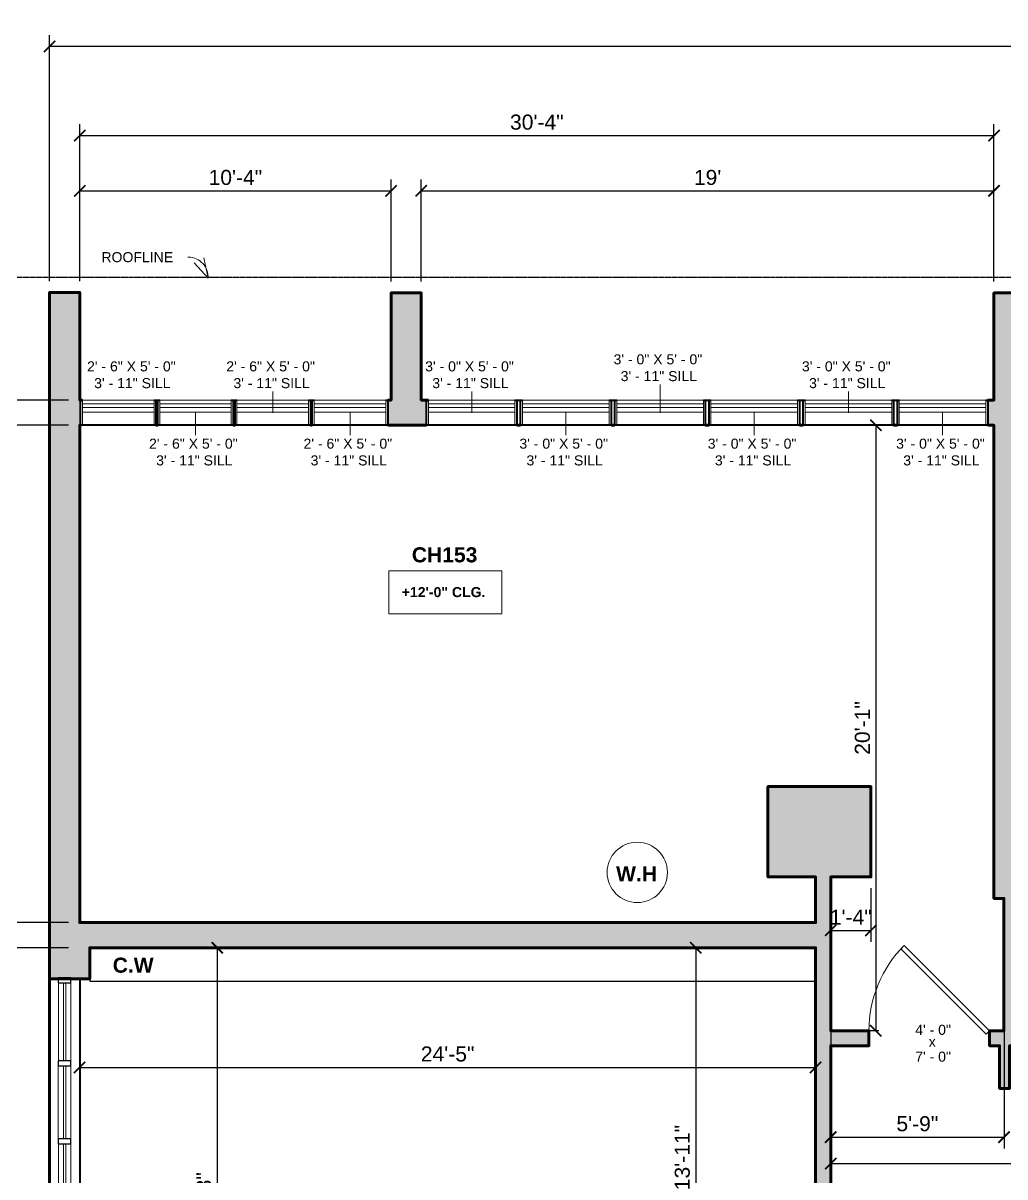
# Model space of a CAD drawing. Header units: inches. Extents: x -2078 to 106214, y -964 to 6385.
# Drawn here: x 25158.2 to 25549.1, y 4255.8 to 4715.1 of the extents above; entities that cross this region are included whole.
import ezdxf

# ---------------------------------------------------------------- set-up
doc = ezdxf.new("R2010")
doc.units = ezdxf.units.IN
doc.header["$MEASUREMENT"] = 0
doc.linetypes.add('HIDDEN2', pattern=[0.1875, 0.125, -0.0625])
for name, color, linetype, lineweight in [('A-ANNO', 2, 'Continuous', 5), ('A-ANNO-DIMS', 1, 'Continuous', 9), ('A-CASE', 4, 'Continuous', 9), ('A-DOOR', 1, 'Continuous', 18), ('A-GENM', 13, 'Continuous', 9), ('A-GLAZ-CURT', 52, 'Continuous', 9), ('A-GLAZ-CWMG', 51, 'Continuous', 9), ('A-HIDDEN', 2, 'HIDDEN2', 18), ('A-WALL', 3, 'Continuous', 40), ('A-WINDOWS', 2, 'Continuous', 18), ('Plumbing Equipment', 7, 'Continuous', 9), ('Q-CASE', 4, 'Continuous', 30)]:
    doc.layers.add(name, color=color, linetype=linetype, lineweight=lineweight)
doc.layers.add('A-HATCH', color=9, linetype='Continuous')
doc.styles.add('Arial_1', font='arial.ttf', dxfattribs={"height": 0.0625})
doc.styles.add('Arial_2', font='arial.ttf', dxfattribs={"height": 3})
doc.styles.add('Arial_B', font='arialbd.ttf', dxfattribs={"height": 4.5})
doc.styles.add('Arial_B_1', font='arialbd.ttf', dxfattribs={"height": 3})
doc.styles.add('JC', font='arial.ttf', dxfattribs={"height": 0.125})
doc.dimstyles.new('JC-DIMS', dxfattribs={"dimtxt": 0.125, "dimasz": 0.09375, "dimexe": 0.09375, "dimexo": 0.09375, "dimgap": 0.046875, "dimtad": 1, "dimdec": 1, "dimzin": 0, "dimdsep": 46, "dimlunit": 4, "dimtxsty": 'JC', "dimblk": 'ARCHTICK', "dimcen": 0.09, "dimclrd": 1, "dimclre": 1, "dimclrt": 256, "dimadec": 0, "dimazin": 0, "dimtfac": 1, "dimtdec": 1, "dimtofl": 0, "dimtmove": 1, "dimatfit": 3, "dimfxl": 1, "dimtolj": 1, "dimtzin": 0, "dimarcsym": 0})

# ---------------------------------------------------------------- blocks, each defined once
blk = doc.blocks.new('JC_DOOR_SINGLE PANEL - SINGLE DOOR-1571241-3RD FL')
at = {"layer": 'A-DOOR', "lineweight": 30}
for p, q in [((-9.94, 36.94), (-11.36, 35.53)), ((24, 3), (-9.94, 36.94)), ((-11.36, 35.53), (22.59, 1.59)), ((22.59, 1.59), (24, 3))]:
    blk.add_line(p, q, dxfattribs=at)
at = {"layer": 'A-DOOR', "lineweight": 9}
blk.add_arc((24, 3), 48, 135, 180, dxfattribs=at)
blk = doc.blocks.new('Instance - Opening - 16_ x 24_-1683236-3RD FL')
at = {"layer": 'A-WINDOWS'}
for p, q in [((-93, -6), (-93, 6)), ((-93, 6), (93, 6)), ((93, 6), (93, -6)), ((93, -6), (-93, -6))]:
    blk.add_line(p, q, dxfattribs=at)
blk = doc.blocks.new('System Panel - Glazed-1581848-3RD FL')
at = {"layer": 'A-GLAZ-CURT', "lineweight": 18}
for p, q in [((15.5, 0.5), (-15.5, 0.5)), ((-15.5, 0.5), (-15.5, -0.5)), ((15.5, -0.5), (15.5, 0.5)), ((-15.5, -0.5), (15.5, -0.5))]:
    blk.add_line(p, q, dxfattribs=at)
blk = doc.blocks.new('System Panel - Glazed-1684012-3RD FL')
at = {"layer": 'A-GLAZ-CURT', "lineweight": 18}
for p, q in [((14.5, 0.5), (-14.5, 0.5)), ((-14.5, 0.5), (-14.5, -0.5)), ((14.5, -0.5), (14.5, 0.5)), ((-14.5, -0.5), (14.5, -0.5))]:
    blk.add_line(p, q, dxfattribs=at)
blk = doc.blocks.new('System Panel - Glazed-1684013-3RD FL')
at = {"layer": 'A-GLAZ-CURT', "lineweight": 18}
for p, q in [((14, 0.5), (-14, 0.5)), ((-14, 0.5), (-14, -0.5)), ((14, -0.5), (14, 0.5)), ((-14, -0.5), (14, -0.5))]:
    blk.add_line(p, q, dxfattribs=at)
blk = doc.blocks.new('Rectangular Mullion - 2_5_ x 5_ rectangular-1580691-3RD FL')
at = {"layer": 'A-GLAZ-CWMG', "lineweight": 30}
for p, q in [((0, 2.5), (-2, 2.5)), ((-2, 2.5), (-2, -2.5)), ((0, -2.5), (0, 2.5)), ((-2, -2.5), (0, -2.5))]:
    blk.add_line(p, q, dxfattribs=at)
blk = doc.blocks.new('Rectangular Mullion - 2_5_ x 5_ rectangular-1581846-3RD FL')
at = {"layer": 'A-GLAZ-CWMG'}
for p, q in [((-893.2, -383.43), (-924.2, -383.43)), ((-893.2, -388.43), (-924.2, -388.43))]:
    blk.add_line(p, q, dxfattribs=at)
blk = doc.blocks.new('Rectangular Mullion - 2_5_ x 5_ rectangular-1580684-3RD FL')
at = {"layer": 'A-GLAZ-CWMG', "lineweight": 30}
for p, q in [((-1, 2.5), (1, 2.5)), ((-1, -2.5), (-1, 2.5)), ((1, 2.5), (1, -2.5)), ((1, -2.5), (-1, -2.5))]:
    blk.add_line(p, q, dxfattribs=at)
blk = doc.blocks.new('Rectangular Mullion - 2_5_ x 5_ rectangular-1684009-3RD FL')
at = {"layer": 'A-GLAZ-CWMG'}
for p, q in [((-934.7, 173.07), (-934.7, 202.07)), ((-929.7, 173.07), (-929.7, 202.07))]:
    blk.add_line(p, q, dxfattribs=at)
blk = doc.blocks.new('Rectangular Mullion - 2_5_ x 5_ rectangular-1576961-3RD FL')
at = {"layer": 'A-GLAZ-CWMG'}
for p, q in [((950.3, 463.57), (922.3, 463.57)), ((950.3, 458.57), (922.3, 458.57))]:
    blk.add_line(p, q, dxfattribs=at)
blk = doc.blocks.new('JC_WINDOW LOUVERS - LOUVERS-1691185-3RD FL')
at = {"layer": 'A-GENM'}
for p, q in [((-14.25, 3.25), (-14.25, 4.75)), ((14.25, 4.75), (-14.25, 4.75)), ((14.25, 4.75), (14.25, 3.25)), ((-14.25, 1.75), (-14.25, 3.25)), ((-14.25, 3.25), (14.25, 3.25)), ((-14.25, 1.75), (14.25, 1.75)), ((14.25, 3.25), (14.25, 1.75))]:
    blk.add_line(p, q, dxfattribs=at)
at = {"layer": 'A-WINDOWS'}
for p, q in [((-15, 4.75), (-14.25, 4.75)), ((14.25, 4.75), (-14.25, 4.75)), ((-14.25, -5.25), (-14.25, 4.75)), ((14.25, -5.25), (14.25, 4.75)), ((15, 4.75), (14.25, 4.75)), ((-14.25, -0.08), (14.25, -0.08)), ((-14.25, -5.25), (-15, -5.25)), ((14.25, -5.25), (15, -5.25))]:
    blk.add_line(p, q, dxfattribs=at)
blk = doc.blocks.new('JC_WINDOW LOUVERS - LOUVERS-1691888-3RD FL')
at = {"layer": 'A-GENM'}
for p, q in [((-17.25, 3.25), (-17.25, 4.75)), ((17.25, 4.75), (-17.25, 4.75)), ((17.25, 4.75), (17.25, 3.25)), ((-17.25, 1.75), (-17.25, 3.25)), ((-17.25, 3.25), (17.25, 3.25)), ((-17.25, 1.75), (17.25, 1.75)), ((17.25, 3.25), (17.25, 1.75))]:
    blk.add_line(p, q, dxfattribs=at)
at = {"layer": 'A-WINDOWS'}
for p, q in [((-18, 4.75), (-17.25, 4.75)), ((17.25, 4.75), (-17.25, 4.75)), ((-17.25, -5.25), (-17.25, 4.75)), ((17.25, -5.25), (17.25, 4.75)), ((18, 4.75), (17.25, 4.75)), ((-17.25, -0.08), (17.25, -0.08)), ((-17.25, -5.25), (-18, -5.25)), ((17.25, -5.25), (18, -5.25))]:
    blk.add_line(p, q, dxfattribs=at)
blk = doc.blocks.new('Casework 23 - Casework 10-1694402-3RD FL')
at = {"layer": 'Q-CASE'}
for p, q in [((-442.51, 64.94), (-731.53, 64.94)), ((-731.53, 64.94), (-731.53, 51.61)), ((-442.51, 51.61), (-442.51, 64.94)), ((-731.53, 51.61), (-442.51, 51.61))]:
    blk.add_line(p, q, dxfattribs=at)
blk = doc.blocks.new('Water Heater - 40 Gallon-1697690-3RD FL')
at = {"layer": 'Plumbing Equipment', "color": 250}
blk.add_circle((0, 0), 12, dxfattribs=at)
blk = doc.blocks.new('_ArchTick')
at = {"color": 0, "linetype": 'ByBlock', "const_width": 0.15}
blk.add_lwpolyline([(-0.5, -0.5), (0.5, 0.5)], dxfattribs=at)
blk = doc.blocks.new('*D1075')
at = {"layer": 'A-ANNO-DIMS', "color": 1, "lineweight": -2, "transparency": 16777216}
for p, q in [((25168.76, 4612.42), (25168.76, 4710.35)), ((27133.76, 4557.52), (27133.76, 4710.35)), ((25168.76, 4705.85), (27133.76, 4705.85))]:
    blk.add_line(p, q, dxfattribs=at)
at = {"layer": 'Defpoints', "color": 0, "transparency": 16777216}
for p in [(27133.76, 4705.85), (25168.76, 4607.92), (27133.76, 4553.02)]:
    blk.add_point(p, dxfattribs=at)
at = {"layer": 'A-ANNO-DIMS', "color": 1, "lineweight": -2, "transparency": 16777216, "xscale": 4.5, "yscale": 4.5, "zscale": 4.5, "rotation": 180}
blk.add_blockref('_ArchTick', (25168.76, 4705.85), dxfattribs=at)
at = {"layer": 'A-ANNO-DIMS', "color": 1, "lineweight": -2, "transparency": 16777216, "xscale": 4.5, "yscale": 4.5, "zscale": 4.5}
blk.add_blockref('_ArchTick', (27133.76, 4705.85), dxfattribs=at)
at = {"layer": 'A-ANNO-DIMS', "transparency": 16777216, "insert": (26151.26, 4711.17), "char_height": 6, "width": 0.5739, "attachment_point": 5, "style": 'JC'}
blk.add_mtext('\\A1;163\'-9"', dxfattribs=at)
blk = doc.blocks.new('*D1077')
at = {"layer": 'A-ANNO-DIMS', "color": 1, "lineweight": -2, "transparency": 16777216}
for p, q in [((25180.76, 4612.42), (25180.76, 4674.82)), ((25544.76, 4612.18), (25544.76, 4674.82)), ((25180.76, 4670.32), (25544.76, 4670.32))]:
    blk.add_line(p, q, dxfattribs=at)
at = {"layer": 'Defpoints', "color": 0, "transparency": 16777216}
for p in [(25544.76, 4670.32), (25180.76, 4607.92), (25544.76, 4607.68)]:
    blk.add_point(p, dxfattribs=at)
at = {"layer": 'A-ANNO-DIMS', "color": 1, "lineweight": -2, "transparency": 16777216, "xscale": 4.5, "yscale": 4.5, "zscale": 4.5, "rotation": 180}
blk.add_blockref('_ArchTick', (25180.76, 4670.32), dxfattribs=at)
at = {"layer": 'A-ANNO-DIMS', "color": 1, "lineweight": -2, "transparency": 16777216, "xscale": 4.5, "yscale": 4.5, "zscale": 4.5}
blk.add_blockref('_ArchTick', (25544.76, 4670.32), dxfattribs=at)
at = {"layer": 'A-ANNO-DIMS', "transparency": 16777216, "insert": (25362.76, 4675.64), "char_height": 6, "width": 0.4874, "attachment_point": 5, "style": 'JC'}
blk.add_mtext('\\A1;30\'-4"', dxfattribs=at)
blk = doc.blocks.new('*D745')
at = {"layer": 'A-ANNO-DIMS', "color": 1, "lineweight": -2, "transparency": 16777216}
for p, q in [((25176.26, 4555.02), (25080.81, 4555.02)), ((25085.31, 4357.02), (25085.31, 4555.02)), ((25176.26, 4357.02), (25080.81, 4357.02))]:
    blk.add_line(p, q, dxfattribs=at)
at = {"layer": 'Defpoints', "color": 0, "transparency": 16777216}
for p in [(25085.31, 4555.02), (25180.76, 4555.02), (25180.76, 4357.02)]:
    blk.add_point(p, dxfattribs=at)
at = {"layer": 'A-ANNO-DIMS', "color": 1, "lineweight": -2, "transparency": 16777216, "xscale": 4.5, "yscale": 4.5, "zscale": 4.5}
for p, rotation in [((25085.31, 4555.02), 90), ((25085.31, 4357.02), 270)]:
    blk.add_blockref('_ArchTick', p, dxfattribs=dict(at, rotation=rotation))
at = {"layer": 'A-ANNO-DIMS', "transparency": 16777216, "insert": (25080, 4456.02), "char_height": 6, "width": 0.4874, "attachment_point": 5, "rotation": 90, "style": 'JC'}
blk.add_mtext('\\A1;16\'-6"', dxfattribs=at)
blk = doc.blocks.new('*D747')
at = {"layer": 'A-ANNO-DIMS', "color": 1, "lineweight": -2, "transparency": 16777216}
for p, q in [((25176.26, 4347.02), (25080.81, 4347.02)), ((25085.31, 4147.02), (25085.31, 4347.02)), ((25176.26, 4147.02), (25080.81, 4147.02))]:
    blk.add_line(p, q, dxfattribs=at)
at = {"layer": 'Defpoints', "color": 0, "transparency": 16777216}
for p in [(25085.31, 4347.02), (25180.76, 4347.02), (25180.76, 4147.02)]:
    blk.add_point(p, dxfattribs=at)
at = {"layer": 'A-ANNO-DIMS', "color": 1, "lineweight": -2, "transparency": 16777216, "xscale": 4.5, "yscale": 4.5, "zscale": 4.5}
for p, rotation in [((25085.31, 4347.02), 90), ((25085.31, 4147.02), 270)]:
    blk.add_blockref('_ArchTick', p, dxfattribs=dict(at, rotation=rotation))
at = {"layer": 'A-ANNO-DIMS', "transparency": 16777216, "insert": (25080, 4247.02), "char_height": 6, "width": 0.4874, "attachment_point": 5, "rotation": 90, "style": 'JC'}
blk.add_mtext('\\A1;16\'-8"', dxfattribs=at)
blk = doc.blocks.new('*D751')
at = {"layer": 'A-ANNO-DIMS', "color": 1, "lineweight": -2, "transparency": 16777216}
for p, q in [((25176.26, 4565.02), (25041.31, 4565.02)), ((25045.81, 4565.02), (25045.81, 3708.02)), ((25176.26, 3708.02), (25041.31, 3708.02))]:
    blk.add_line(p, q, dxfattribs=at)
at = {"layer": 'Defpoints', "color": 0, "transparency": 16777216}
for p in [(25180.76, 4565.02), (25045.81, 3708.02), (25180.76, 3708.02)]:
    blk.add_point(p, dxfattribs=at)
at = {"layer": 'A-ANNO-DIMS', "color": 1, "lineweight": -2, "transparency": 16777216, "xscale": 4.5, "yscale": 4.5, "zscale": 4.5}
for p, rotation in [((25045.81, 4565.02), 90), ((25045.81, 3708.02), 270)]:
    blk.add_blockref('_ArchTick', p, dxfattribs=dict(at, rotation=rotation))
at = {"layer": 'A-ANNO-DIMS', "transparency": 16777216, "insert": (25040.5, 4136.52), "char_height": 6, "width": 0.4874, "attachment_point": 5, "rotation": 90, "style": 'JC'}
blk.add_mtext('\\A1;71\'-5"', dxfattribs=at)
blk = doc.blocks.new('*D791')
at = {"layer": 'A-ANNO-DIMS', "color": 1, "lineweight": -2, "transparency": 16777216}
for p, q in [((25180.76, 4612.42), (25180.76, 4652.82)), ((25304.76, 4612.18), (25304.76, 4652.82)), ((25180.76, 4648.32), (25304.76, 4648.32))]:
    blk.add_line(p, q, dxfattribs=at)
at = {"layer": 'Defpoints', "color": 0, "transparency": 16777216}
for p in [(25304.76, 4648.32), (25180.76, 4607.92), (25304.76, 4607.68)]:
    blk.add_point(p, dxfattribs=at)
at = {"layer": 'A-ANNO-DIMS', "color": 1, "lineweight": -2, "transparency": 16777216, "xscale": 4.5, "yscale": 4.5, "zscale": 4.5, "rotation": 180}
blk.add_blockref('_ArchTick', (25180.76, 4648.32), dxfattribs=at)
at = {"layer": 'A-ANNO-DIMS', "color": 1, "lineweight": -2, "transparency": 16777216, "xscale": 4.5, "yscale": 4.5, "zscale": 4.5}
blk.add_blockref('_ArchTick', (25304.76, 4648.32), dxfattribs=at)
at = {"layer": 'A-ANNO-DIMS', "transparency": 16777216, "insert": (25242.76, 4653.63), "char_height": 6, "width": 0.4874, "attachment_point": 5, "style": 'JC'}
blk.add_mtext('\\A1;10\'-4"', dxfattribs=at)
blk = doc.blocks.new('*D793')
at = {"layer": 'A-ANNO-DIMS', "color": 1, "lineweight": -2, "transparency": 16777216}
for p, q in [((25316.76, 4612.18), (25316.76, 4652.82)), ((25544.76, 4612.18), (25544.76, 4652.82)), ((25316.76, 4648.32), (25544.76, 4648.32))]:
    blk.add_line(p, q, dxfattribs=at)
at = {"layer": 'Defpoints', "color": 0, "transparency": 16777216}
for p in [(25544.76, 4648.32), (25316.76, 4607.68), (25544.76, 4607.68)]:
    blk.add_point(p, dxfattribs=at)
at = {"layer": 'A-ANNO-DIMS', "color": 1, "lineweight": -2, "transparency": 16777216, "xscale": 4.5, "yscale": 4.5, "zscale": 4.5, "rotation": 180}
blk.add_blockref('_ArchTick', (25316.76, 4648.32), dxfattribs=at)
at = {"layer": 'A-ANNO-DIMS', "color": 1, "lineweight": -2, "transparency": 16777216, "xscale": 4.5, "yscale": 4.5, "zscale": 4.5}
blk.add_blockref('_ArchTick', (25544.76, 4648.32), dxfattribs=at)
at = {"layer": 'A-ANNO-DIMS', "transparency": 16777216, "insert": (25430.76, 4653.63), "char_height": 6, "width": 0.4874, "attachment_point": 5, "style": 'JC'}
blk.add_mtext("\\A1;19'", dxfattribs=at)
blk = doc.blocks.new('*D741')
at = {"layer": 'A-ANNO-DIMS', "color": 1, "lineweight": -2, "transparency": 16777216}
for p, q in [((25427.17, 4347.02), (25421.51, 4347.02)), ((25426.01, 4347.02), (25426.01, 4180.02)), ((25450.59, 4180.02), (25421.51, 4180.02))]:
    blk.add_line(p, q, dxfattribs=at)
at = {"layer": 'Defpoints', "color": 0, "transparency": 16777216}
for p in [(25431.67, 4347.02), (25426.01, 4180.02), (25455.09, 4180.02)]:
    blk.add_point(p, dxfattribs=at)
at = {"layer": 'A-ANNO-DIMS', "color": 1, "lineweight": -2, "transparency": 16777216, "xscale": 4.5, "yscale": 4.5, "zscale": 4.5}
for p, rotation in [((25426.01, 4347.02), 90), ((25426.01, 4180.02), 270)]:
    blk.add_blockref('_ArchTick', p, dxfattribs=dict(at, rotation=rotation))
at = {"layer": 'A-ANNO-DIMS', "transparency": 16777216, "insert": (25420.7, 4263.52), "char_height": 6, "width": 0.5739, "attachment_point": 5, "rotation": 90, "style": 'JC'}
blk.add_mtext('\\A1;13\'-11"', dxfattribs=at)
blk = doc.blocks.new('*D743')
at = {"layer": 'A-ANNO-DIMS', "color": 1, "lineweight": -2, "transparency": 16777216}
for p, q in [((25236.68, 4347.02), (25231.03, 4347.02)), ((25235.53, 4347.02), (25235.53, 4147.02)), ((25236.68, 4147.02), (25231.03, 4147.02))]:
    blk.add_line(p, q, dxfattribs=at)
at = {"layer": 'Defpoints', "color": 0, "transparency": 16777216}
for p in [(25241.18, 4347.02), (25235.53, 4147.02), (25241.18, 4147.02)]:
    blk.add_point(p, dxfattribs=at)
at = {"layer": 'A-ANNO-DIMS', "color": 1, "lineweight": -2, "transparency": 16777216, "xscale": 4.5, "yscale": 4.5, "zscale": 4.5}
for p, rotation in [((25235.53, 4347.02), 90), ((25235.53, 4147.02), 270)]:
    blk.add_blockref('_ArchTick', p, dxfattribs=dict(at, rotation=rotation))
at = {"layer": 'A-ANNO-DIMS', "transparency": 16777216, "insert": (25230.21, 4247.02), "char_height": 6, "width": 0.4874, "attachment_point": 5, "rotation": 90, "style": 'JC'}
blk.add_mtext('\\A1;16\'-8"', dxfattribs=at)
blk = doc.blocks.new('*D831')
at = {"layer": 'A-ANNO-DIMS', "color": 1, "lineweight": -2, "transparency": 16777216}
for p, q in [((25180.76, 4300.55), (25180.76, 4294.9)), ((25180.76, 4299.4), (25473.76, 4299.4)), ((25473.76, 4300.55), (25473.76, 4294.9))]:
    blk.add_line(p, q, dxfattribs=at)
at = {"layer": 'Defpoints', "color": 0, "transparency": 16777216}
for p in [(25180.76, 4305.05), (25473.76, 4305.05), (25473.76, 4299.4)]:
    blk.add_point(p, dxfattribs=at)
at = {"layer": 'A-ANNO-DIMS', "color": 1, "lineweight": -2, "transparency": 16777216, "xscale": 4.5, "yscale": 4.5, "zscale": 4.5, "rotation": 180}
blk.add_blockref('_ArchTick', (25180.76, 4299.4), dxfattribs=at)
at = {"layer": 'A-ANNO-DIMS', "color": 1, "lineweight": -2, "transparency": 16777216, "xscale": 4.5, "yscale": 4.5, "zscale": 4.5}
blk.add_blockref('_ArchTick', (25473.76, 4299.4), dxfattribs=at)
at = {"layer": 'A-ANNO-DIMS', "transparency": 16777216, "insert": (25327.26, 4304.71), "char_height": 6, "width": 0.4874, "attachment_point": 5, "style": 'JC'}
blk.add_mtext('\\A1;24\'-5"', dxfattribs=at)
blk = doc.blocks.new('*D833')
at = {"layer": 'A-ANNO-DIMS', "color": 1, "lineweight": -2, "transparency": 16777216}
for p, q in [((25479.76, 4339.11), (25479.76, 4267.14)), ((25548.76, 4339.11), (25548.76, 4267.14)), ((25479.76, 4271.64), (25548.76, 4271.64))]:
    blk.add_line(p, q, dxfattribs=at)
at = {"layer": 'Defpoints', "color": 0, "transparency": 16777216}
for p in [(25479.76, 4343.61), (25548.76, 4343.61), (25548.76, 4271.64)]:
    blk.add_point(p, dxfattribs=at)
at = {"layer": 'A-ANNO-DIMS', "color": 1, "lineweight": -2, "transparency": 16777216, "xscale": 4.5, "yscale": 4.5, "zscale": 4.5, "rotation": 180}
blk.add_blockref('_ArchTick', (25479.76, 4271.64), dxfattribs=at)
at = {"layer": 'A-ANNO-DIMS', "color": 1, "lineweight": -2, "transparency": 16777216, "xscale": 4.5, "yscale": 4.5, "zscale": 4.5}
blk.add_blockref('_ArchTick', (25548.76, 4271.64), dxfattribs=at)
at = {"layer": 'A-ANNO-DIMS', "transparency": 16777216, "insert": (25514.26, 4276.95), "char_height": 6, "width": 0.4008, "attachment_point": 5, "style": 'JC'}
blk.add_mtext('\\A1;5\'-9"', dxfattribs=at)
blk = doc.blocks.new('*D837')
at = {"layer": 'A-ANNO-DIMS', "color": 1, "lineweight": -2, "transparency": 16777216}
for p, q in [((25479.76, 4262.24), (25479.76, 4256.59)), ((25479.76, 4261.09), (27085.76, 4261.09)), ((27085.76, 4262.24), (27085.76, 4256.59))]:
    blk.add_line(p, q, dxfattribs=at)
at = {"layer": 'Defpoints', "color": 0, "transparency": 16777216}
for p in [(25479.76, 4266.74), (27085.76, 4266.74), (27085.76, 4261.09)]:
    blk.add_point(p, dxfattribs=at)
at = {"layer": 'A-ANNO-DIMS', "color": 1, "lineweight": -2, "transparency": 16777216, "xscale": 4.5, "yscale": 4.5, "zscale": 4.5, "rotation": 180}
blk.add_blockref('_ArchTick', (25479.76, 4261.09), dxfattribs=at)
at = {"layer": 'A-ANNO-DIMS', "color": 1, "lineweight": -2, "transparency": 16777216, "xscale": 4.5, "yscale": 4.5, "zscale": 4.5}
blk.add_blockref('_ArchTick', (27085.76, 4261.09), dxfattribs=at)
at = {"layer": 'A-ANNO-DIMS', "transparency": 16777216, "insert": (26282.76, 4266.4), "char_height": 6, "width": 0.6604, "attachment_point": 5, "style": 'JC'}
blk.add_mtext('\\A1;133\'-10"', dxfattribs=at)
blk = doc.blocks.new('*D843')
at = {"layer": 'A-ANNO-DIMS', "color": 1, "lineweight": -2, "transparency": 16777216}
for p, q in [((25498.88, 4555.02), (25493.22, 4555.02)), ((25497.72, 4555.02), (25497.72, 4314.02)), ((25498.88, 4314.02), (25493.22, 4314.02))]:
    blk.add_line(p, q, dxfattribs=at)
at = {"layer": 'Defpoints', "color": 0, "transparency": 16777216}
for p in [(25503.38, 4555.02), (25497.72, 4314.02), (25503.38, 4314.02)]:
    blk.add_point(p, dxfattribs=at)
at = {"layer": 'A-ANNO-DIMS', "color": 1, "lineweight": -2, "transparency": 16777216, "xscale": 4.5, "yscale": 4.5, "zscale": 4.5}
for p, rotation in [((25497.72, 4555.02), 90), ((25497.72, 4314.02), 270)]:
    blk.add_blockref('_ArchTick', p, dxfattribs=dict(at, rotation=rotation))
at = {"layer": 'A-ANNO-DIMS', "transparency": 16777216, "insert": (25492.41, 4434.52), "char_height": 6, "width": 0.4874, "attachment_point": 5, "rotation": 90, "style": 'JC'}
blk.add_mtext('\\A1;20\'-1"', dxfattribs=at)
blk = doc.blocks.new('*D847')
at = {"layer": 'A-ANNO-DIMS', "color": 1, "lineweight": -2, "transparency": 16777216}
for p, q in [((27133.76, 4411.52), (27133.76, 3338.45)), ((25168.76, 3666.42), (25168.76, 3338.45)), ((25168.76, 3342.95), (27133.76, 3342.95))]:
    blk.add_line(p, q, dxfattribs=at)
at = {"layer": 'Defpoints', "color": 0, "transparency": 16777216}
for p in [(27133.76, 4416.02), (25168.76, 3670.92), (27133.76, 3342.95)]:
    blk.add_point(p, dxfattribs=at)
at = {"layer": 'A-ANNO-DIMS', "color": 1, "lineweight": -2, "transparency": 16777216, "xscale": 4.5, "yscale": 4.5, "zscale": 4.5, "rotation": 180}
blk.add_blockref('_ArchTick', (25168.76, 3342.95), dxfattribs=at)
at = {"layer": 'A-ANNO-DIMS', "color": 1, "lineweight": -2, "transparency": 16777216, "xscale": 4.5, "yscale": 4.5, "zscale": 4.5}
blk.add_blockref('_ArchTick', (27133.76, 3342.95), dxfattribs=at)
at = {"layer": 'A-ANNO-DIMS', "transparency": 16777216, "insert": (26151.26, 3348.27), "char_height": 6, "width": 0.5739, "attachment_point": 5, "style": 'JC'}
blk.add_mtext('\\A1;163\'-9"', dxfattribs=at)
blk = doc.blocks.new('JC- existing door Tag_quad - JC- existing door Tag_quad-839775-3RD FL')
at = {"layer": 'A-ANNO', "insert": (-0.0234, 0.0378), "char_height": 0.0625, "width": 0.0505, "attachment_point": 1, "style": 'Arial_1', "bg_fill": 2}
blk.add_mtext('x', dxfattribs=at)
blk = doc.blocks.new('*D785')
at = {"layer": 'A-ANNO-DIMS', "color": 1, "lineweight": -2, "transparency": 16777216}
for p, q in [((25495.76, 4370.72), (25495.76, 4349.45)), ((25479.76, 4355.11), (25479.76, 4349.45)), ((25479.76, 4353.95), (25495.76, 4353.95))]:
    blk.add_line(p, q, dxfattribs=at)
at = {"layer": 'Defpoints', "color": 0, "transparency": 16777216}
for p in [(25495.76, 4375.22), (25479.76, 4359.61), (25495.76, 4353.95)]:
    blk.add_point(p, dxfattribs=at)
at = {"layer": 'A-ANNO-DIMS', "color": 1, "lineweight": -2, "transparency": 16777216, "xscale": 4.5, "yscale": 4.5, "zscale": 4.5, "rotation": 180}
blk.add_blockref('_ArchTick', (25479.76, 4353.95), dxfattribs=at)
at = {"layer": 'A-ANNO-DIMS', "color": 1, "lineweight": -2, "transparency": 16777216, "xscale": 4.5, "yscale": 4.5, "zscale": 4.5}
blk.add_blockref('_ArchTick', (25495.76, 4353.95), dxfattribs=at)
at = {"layer": 'A-ANNO-DIMS', "transparency": 16777216, "insert": (25487.76, 4359.22), "char_height": 6, "width": 0.4008, "attachment_point": 5, "style": 'JC'}
blk.add_mtext('\\A1;1\'-4"', dxfattribs=at)

msp = doc.modelspace()

# ---------------------------------------------------------------- hatches: boundary and pattern name
at = {"layer": 'A-HATCH'}
h = msp.add_hatch(color=256, dxfattribs=at)
h.dxf.hatch_style = 1
h.paths.add_polyline_path([(25316.759, 4607.684), (25304.759, 4607.684), (25304.759, 4565.021), (25303.384, 4565.021), (25303.384, 4555.021), (25318.822, 4555.021), (25318.822, 4565.021), (25316.759, 4565.021)])

# ---------------------------------------------------------------- linework, layer by layer
at = {"layer": 'A-ANNO'}
for p, q in [((25224.043, 4621.921), (25223.87, 4621.921)), ((25231.869, 4613.55), (25230.174, 4621.657)), ((25231.869, 4613.55), (25226.348, 4619.723)), ((25411.822, 4560.021), (25411.822, 4571.257)), ((25257.634, 4560.021), (25257.634, 4568.456)), ((25336.822, 4560.021), (25336.822, 4568.456)), ((25486.822, 4560.021), (25486.822, 4568.456)), ((25226.884, 4560.021), (25226.884, 4551.022)), ((25288.384, 4560.021), (25288.384, 4551.022)), ((25374.322, 4560.021), (25374.322, 4551.022)), ((25449.322, 4560.021), (25449.322, 4551.022)), ((25524.322, 4560.021), (25524.322, 4551.022))]:
    msp.add_line(p, q, dxfattribs=at)
at = {"layer": 'A-ANNO', "flags": 128}
msp.add_lwpolyline([(25303.865, 4497.054), (25348.776, 4497.054), (25348.776, 4479.986), (25303.865, 4479.986)], close=True, dxfattribs=at)
at = {"layer": 'A-ANNO'}
msp.add_arc((25224.043, 4614.076), 7.845, 356.15164, 90, dxfattribs=at)
at = {"layer": 'A-WALL', "lineweight": 60}
for p, q in [((25211.134, 4555.021), (25211.884, 4555.021)), ((25241.884, 4555.021), (25242.634, 4555.021)), ((25272.634, 4555.021), (25273.384, 4555.021)), ((25303.384, 4555.021), (25318.822, 4555.021)), ((25354.822, 4555.021), (25356.322, 4555.021)), ((25392.322, 4555.021), (25393.822, 4555.021)), ((25429.822, 4555.021), (25431.322, 4555.021)), ((25467.322, 4555.021), (25468.822, 4555.021)), ((25504.822, 4555.021), (25506.322, 4555.021))]:
    msp.add_line(p, q, dxfattribs=at)
for points in [[(25181.884, 4565.021), (25181.134, 4565.021), (25180.759, 4565.021), (25180.759, 4607.92), (25168.759, 4607.92), (25168.759, 4334.623)], [(25319.572, 4565.021), (25318.822, 4565.021), (25316.759, 4565.021), (25316.759, 4607.684), (25304.759, 4607.684), (25304.759, 4565.021), (25303.384, 4565.021)], [(25542.322, 4555.021), (25544.759, 4555.021), (25544.759, 4366.684), (25548.759, 4366.684), (25548.759, 4314.021), (25543.009, 4314.021), (25543.009, 4308.021), (25547.009, 4308.021), (25547.009, 4291.021), (25551.009, 4291.021), (25551.009, 4308.021), (25711.67, 4308.021), (25711.67, 4290.788), (25715.67, 4290.788), (25715.67, 4308.021), (25717.947, 4308.021), (25717.947, 4314.021), (25554.759, 4314.021), (25554.759, 4366.684), (25556.759, 4366.684), (25556.759, 4607.684), (25544.759, 4607.684), (25544.759, 4565.021), (25542.322, 4565.021)], [(25479.759, 4227.021), (25479.759, 4308.021), (25495.009, 4308.021), (25495.009, 4314.021), (25479.759, 4314.021), (25479.759, 4375.217), (25495.759, 4375.217), (25495.759, 4411.18), (25454.759, 4411.18), (25454.759, 4375.217), (25473.759, 4375.217), (25473.759, 4357.021), (25180.759, 4357.021), (25180.759, 4555.021), (25181.134, 4555.021)], [(25168.759, 4148.623), (25168.759, 4334.623), (25184.759, 4334.623), (25184.759, 4347.021), (25473.759, 4347.021), (25473.759, 4227.021)]]:
    msp.add_lwpolyline(points, dxfattribs=at)
at = {"layer": 'A-WALL'}
for points in [[(25211.134, 4565.021), (25211.134, 4555.021), (25181.134, 4555.021), (25181.134, 4565.021)], [(25210.384, 4565.021), (25211.134, 4565.021), (25211.884, 4565.021), (25212.634, 4565.021)], [(25241.884, 4565.021), (25241.884, 4555.021), (25211.884, 4555.021), (25211.884, 4565.021)], [(25241.134, 4565.021), (25241.884, 4565.021), (25242.634, 4565.021), (25243.384, 4565.021)], [(25272.634, 4565.021), (25272.634, 4555.021), (25242.634, 4555.021), (25242.634, 4565.021)], [(25271.884, 4565.021), (25272.634, 4565.021), (25273.384, 4565.021), (25274.134, 4565.021)], [(25302.634, 4565.021), (25303.384, 4565.021), (25303.384, 4555.021), (25273.384, 4555.021), (25273.384, 4565.021)], [(25354.822, 4565.021), (25354.822, 4555.021), (25318.822, 4555.021), (25318.822, 4565.021)], [(25354.072, 4565.021), (25354.822, 4565.021), (25356.322, 4565.021), (25357.072, 4565.021)], [(25392.322, 4565.021), (25392.322, 4555.021), (25356.322, 4555.021), (25356.322, 4565.021)], [(25391.572, 4565.021), (25392.322, 4565.021), (25393.822, 4565.021), (25394.572, 4565.021)], [(25429.822, 4565.021), (25429.822, 4555.021), (25393.822, 4555.021), (25393.822, 4565.021)], [(25429.072, 4565.021), (25429.822, 4565.021), (25431.322, 4565.021), (25432.072, 4565.021)], [(25467.322, 4565.021), (25467.322, 4555.021), (25431.322, 4555.021), (25431.322, 4565.021)], [(25466.572, 4565.021), (25467.322, 4565.021), (25468.822, 4565.021), (25469.572, 4565.021)], [(25504.822, 4565.021), (25504.822, 4555.021), (25468.822, 4555.021), (25468.822, 4565.021)], [(25504.072, 4565.021), (25504.822, 4565.021), (25506.322, 4565.021), (25507.072, 4565.021)], [(25541.572, 4565.021), (25542.322, 4565.021), (25542.322, 4555.021), (25506.322, 4555.021), (25506.322, 4565.021)], [(25180.759, 4334.623), (25180.759, 4148.623), (25168.759, 4148.623)]]:
    msp.add_lwpolyline(points, dxfattribs=at)

# ---------------------------------------------------------------- block references
at = {"layer": 'A-CASE'}
msp.add_blockref('Casework 23 - Casework 10-1694402-3RD FL', (25916.268, 4282.078), dxfattribs=at)
at = {"layer": 'A-DOOR'}
msp.add_blockref('JC_DOOR_SINGLE PANEL - SINGLE DOOR-1571241-3RD FL', (25519.009, 4311.021), dxfattribs=at)
at = {"layer": 'A-GLAZ-CURT', "rotation": 269.9999999999999}
for name, p in [('System Panel - Glazed-1581848-3RD FL', (25174.759, 4317.521)), ('System Panel - Glazed-1684012-3RD FL', (25174.759, 4285.521)), ('System Panel - Glazed-1684013-3RD FL', (25174.759, 4255.021))]:
    msp.add_blockref(name, p, dxfattribs=at)
at = {"layer": 'A-GLAZ-CWMG'}
for name, p, rotation in [('Rectangular Mullion - 2_5_ x 5_ rectangular-1580691-3RD FL', (25174.759, 4335.021), 89.9999999999999), ('Rectangular Mullion - 2_5_ x 5_ rectangular-1581846-3RD FL', (25560.692, 3408.822), 270.0000000000002), ('Rectangular Mullion - 2_5_ x 5_ rectangular-1576961-3RD FL', (24713.692, 5191.322), 270.0000000000002)]:
    msp.add_blockref(name, p, dxfattribs=dict(at, rotation=rotation))
at = {"layer": 'A-GLAZ-CWMG', "extrusion": (0, 0, -1), "rotation": 270.0000000000001}
for p in [(-25174.759, 4301.021), (-25174.759, 4270.021)]:
    msp.add_blockref('Rectangular Mullion - 2_5_ x 5_ rectangular-1580684-3RD FL', p, dxfattribs=at)
at = {"layer": 'A-GLAZ-CWMG'}
msp.add_blockref('Rectangular Mullion - 2_5_ x 5_ rectangular-1684009-3RD FL', (26106.959, 4097.954), dxfattribs=at)
at = {"layer": 'A-WINDOWS'}
for name, p in [('JC_WINDOW LOUVERS - LOUVERS-1691185-3RD FL', (25196.134, 4560.271)), ('JC_WINDOW LOUVERS - LOUVERS-1691185-3RD FL', (25226.884, 4560.271)), ('JC_WINDOW LOUVERS - LOUVERS-1691185-3RD FL', (25257.634, 4560.271)), ('JC_WINDOW LOUVERS - LOUVERS-1691185-3RD FL', (25288.384, 4560.271)), ('JC_WINDOW LOUVERS - LOUVERS-1691888-3RD FL', (25336.822, 4560.271)), ('JC_WINDOW LOUVERS - LOUVERS-1691888-3RD FL', (25374.322, 4560.271)), ('JC_WINDOW LOUVERS - LOUVERS-1691888-3RD FL', (25411.822, 4560.271)), ('JC_WINDOW LOUVERS - LOUVERS-1691888-3RD FL', (25449.322, 4560.271)), ('JC_WINDOW LOUVERS - LOUVERS-1691888-3RD FL', (25486.822, 4560.271)), ('JC_WINDOW LOUVERS - LOUVERS-1691888-3RD FL', (25524.322, 4560.271))]:
    msp.add_blockref(name, p, dxfattribs=at)
at = {"layer": 'A-WINDOWS', "rotation": 269.9999999999999}
msp.add_blockref('Instance - Opening - 16_ x 24_-1683236-3RD FL', (25174.759, 4241.623), dxfattribs=at)
at = {"layer": 'Plumbing Equipment', "color": 250}
msp.add_blockref('Water Heater - 40 Gallon-1697690-3RD FL', (25402.759, 4377.021), dxfattribs=at)

# ---------------------------------------------------------------- texts
at = {"layer": 'A-ANNO', "attachment_point": 1}
for s, insert, char_height, width, style in [('ROOFLINE', (25189.417, 4623.921), 4, 35.552, 'Arial_2'), ('2\' - 6" X 5\' - 0"', (25183.697, 4580.452), 4, 44.642, 'Arial_2'), ('2\' - 6" X 5\' - 0"', (25239.127, 4580.452), 4, 44.642, 'Arial_2'), ('3\' - 0" X 5\' - 0"', (25318.315, 4580.452), 4, 44.642, 'Arial_2'), ('3\' - 0" X 5\' - 0"', (25393.315, 4583.253), 4, 44.642, 'Arial_2'), ('3\' - 0" X 5\' - 0"', (25468.315, 4580.452), 4, 44.642, 'Arial_2'), ('3\' - 11" SILL', (25396.148, 4576.586), 4, 37.976, 'Arial_2'), ('3\' - 11" SILL', (25186.531, 4573.785), 4, 37.976, 'Arial_2'), ('3\' - 11" SILL', (25241.961, 4573.785), 4, 37.976, 'Arial_2'), ('3\' - 11" SILL', (25321.148, 4573.785), 4, 37.976, 'Arial_2'), ('3\' - 11" SILL', (25471.148, 4573.785), 4, 37.976, 'Arial_2'), ('2\' - 6" X 5\' - 0"', (25208.377, 4549.688), 4, 44.642, 'Arial_2'), ('2\' - 6" X 5\' - 0"', (25269.877, 4549.688), 4, 44.642, 'Arial_2'), ('3\' - 0" X 5\' - 0"', (25355.815, 4549.688), 4, 44.642, 'Arial_2'), ('3\' - 0" X 5\' - 0"', (25430.815, 4549.688), 4, 44.642, 'Arial_2'), ('3\' - 0" X 5\' - 0"', (25505.815, 4549.688), 4, 44.642, 'Arial_2'), ('3\' - 11" SILL', (25211.211, 4543.022), 4, 37.976, 'Arial_2'), ('3\' - 11" SILL', (25272.711, 4543.022), 4, 37.976, 'Arial_2'), ('3\' - 11" SILL', (25358.648, 4543.022), 4, 37.976, 'Arial_2'), ('3\' - 11" SILL', (25433.648, 4543.022), 4, 37.976, 'Arial_2'), ('3\' - 11" SILL', (25508.648, 4543.022), 4, 37.976, 'Arial_2'), ('CH153', (25312.995, 4506.446), 6, 103.626, 'Arial_B'), ('+12\'-0" CLG.', (25308.985, 4490.601), 4, 41.814, 'Arial_B_1'), ('W.H', (25394.306, 4379.476), 6, 19.796, 'Arial_B'), ('C.W', (25193.913, 4343.093), 6, 19.796, 'Arial_B')]:
    msp.add_mtext(s, dxfattribs=dict(at, insert=insert, char_height=char_height, width=width, style=style))

# ---------------------------------------------------------------- dimensions: what is measured, and where the dimension line sits
at = {"layer": 'A-ANNO-DIMS'}
for base, p1, p2, picture, middle in [((27133.759, 4705.852), (25168.759, 4607.92), (27133.759, 4553.021), '*D1075', (26151.259, 4711.167)), ((25544.759, 4670.321), (25180.759, 4607.92), (25544.759, 4607.684), '*D1077', (25362.759, 4675.636)), ((25304.759, 4648.321), (25180.759, 4607.92), (25304.759, 4607.684), '*D791', (25242.759, 4653.634)), ((25544.759, 4648.321), (25316.759, 4607.684), (25544.759, 4607.684), '*D793', (25430.759, 4653.634)), ((27133.759, 3342.954), (25168.759, 3670.92), (27133.759, 4416.021), '*D847', (26151.259, 3348.27)), ((25548.759, 4271.638), (25479.759, 4343.612), (25548.759, 4343.612), '*D833', (25514.259, 4276.952)), ((25473.759, 4299.396), (25180.759, 4305.053), (25473.759, 4305.053), '*D831', (25327.259, 4304.71)), ((27085.759, 4261.085), (25479.759, 4266.742), (27085.759, 4266.742), '*D837', (26282.759, 4266.401))]:
    dim = msp.add_linear_dim(base=base, p1=p1, p2=p2, dimstyle='JC-DIMS', dxfattribs=at)
    dim.commit()
    dim.dimension.update_dxf_attribs({"geometry": picture, "text_midpoint": middle})
for base, p1, p2, picture, middle in [((25045.813, 3708.021), (25180.759, 4565.021), (25180.759, 3708.021), '*D751', (25040.5, 4136.521)), ((25085.315, 4555.021), (25180.759, 4357.021), (25180.759, 4555.021), '*D745', (25080.001, 4456.021)), ((25497.725, 4314.021), (25503.382, 4555.021), (25503.382, 4314.021), '*D843', (25492.411, 4434.521)), ((25085.315, 4347.021), (25180.759, 4147.021), (25180.759, 4347.021), '*D747', (25080.001, 4247.021)), ((25235.526, 4147.021), (25241.183, 4347.021), (25241.183, 4147.021), '*D743', (25230.213, 4247.021)), ((25426.012, 4180.021), (25431.669, 4347.021), (25455.091, 4180.021), '*D741', (25420.696, 4263.521))]:
    dim = msp.add_linear_dim(base=base, p1=p1, p2=p2, angle=90, dimstyle='JC-DIMS', dxfattribs=at)
    dim.commit()
    dim.dimension.update_dxf_attribs({"geometry": picture, "text_midpoint": middle})
dim = msp.add_linear_dim(base=(25495.759, 4353.955), p1=(25479.759, 4359.612), p2=(25495.759, 4375.217), dimstyle='JC-DIMS', dxfattribs=at)
dim.commit()
dim.dimension.update_dxf_attribs({"geometry": '*D785', "text_midpoint": (25487.759, 4353.955), "dimtype": 160})

# ---------------------------------------------------------------- next in the draw order: block references
at = {"layer": 'A-ANNO', "xscale": 64, "yscale": 64, "zscale": 64}
msp.add_blockref('JC- existing door Tag_quad - JC- existing door Tag_quad-839775-3RD FL', (25520.297, 4309.228), dxfattribs=at)

# ---------------------------------------------------------------- next in the draw order: hatches: boundary and pattern name
at = {"layer": 'A-HATCH'}
h = msp.add_hatch(color=256, dxfattribs=at)
h.dxf.hatch_style = 1
h.paths.add_polyline_path([(25180.759, 4555.021), (25181.134, 4555.021), (25181.134, 4565.021), (25180.759, 4565.021), (25180.759, 4607.92), (25168.759, 4607.92), (25168.759, 4334.623), (25184.759, 4334.623), (25184.759, 4347.021), (25473.759, 4347.021), (25473.759, 4227.021), (25479.759, 4227.021), (25479.759, 4308.021), (25495.009, 4308.021), (25495.009, 4314.021), (25479.759, 4314.021), (25479.759, 4375.217), (25495.759, 4375.217), (25495.759, 4411.18), (25454.759, 4411.18), (25454.759, 4375.217), (25473.759, 4375.217), (25473.759, 4357.021), (25180.759, 4357.021)])
h.paths.add_polyline_path([(25556.759, 4607.684), (25544.759, 4607.684), (25544.759, 4565.021), (25542.322, 4565.021), (25542.322, 4555.021), (25544.759, 4555.021), (25544.759, 4366.684), (25548.759, 4366.684), (25548.759, 4314.021), (25543.009, 4314.021), (25543.009, 4308.021), (25547.009, 4308.021), (25547.009, 4291.021), (25551.009, 4291.021), (25551.009, 4308.021), (25711.67, 4308.021), (25711.67, 4290.788), (25715.67, 4290.788), (25715.67, 4308.021), (25717.947, 4308.021), (25717.947, 4314.021), (25554.759, 4314.021), (25554.759, 4366.684), (25556.759, 4366.684)])
h.paths.add_polyline_path([(25185.759, 4147.021), (25180.759, 4147.021), (25180.759, 4148.623), (25168.759, 4148.623), (25168.759, 4124.073), (25180.759, 4124.073), (25180.759, 4125.021), (25185.759, 4125.021)])
h.paths.add_polyline_path([(25281.009, 4147.021), (25224.759, 4147.021), (25224.759, 4125.021), (25281.009, 4125.021)])
h.paths.add_polyline_path([(25180.759, 3910.415), (25184.924, 3910.415), (25184.924, 3935.415), (25180.759, 3935.415), (25180.759, 3936.073), (25168.759, 3936.073), (25168.759, 3670.92), (25180.759, 3670.92), (25180.759, 3708.021), (25180.759, 3716.021)])

# ---------------------------------------------------------------- next in the draw order: linework, layer by layer
at = {"layer": 'A-HIDDEN', "lineweight": 30}
msp.add_lwpolyline([(27159.634, 3814.961), (26792.316, 3814.961), (26792.316, 3665.436), (25143.754, 3665.436), (25143.754, 4613.942), (27159.634, 4613.942)], close=True, dxfattribs=at)

# ---------------------------------------------------------------- next in the draw order: texts
at = {"layer": 'A-ANNO', "char_height": 4, "width": 17.978, "attachment_point": 1, "style": 'Arial_2'}
for s, insert in [('4\' - 0"', (25513.411, 4316.365)), ('7\' - 0"', (25513.411, 4305.683))]:
    msp.add_mtext(s, dxfattribs=dict(at, insert=insert))

doc.saveas('drawing.dxf')
